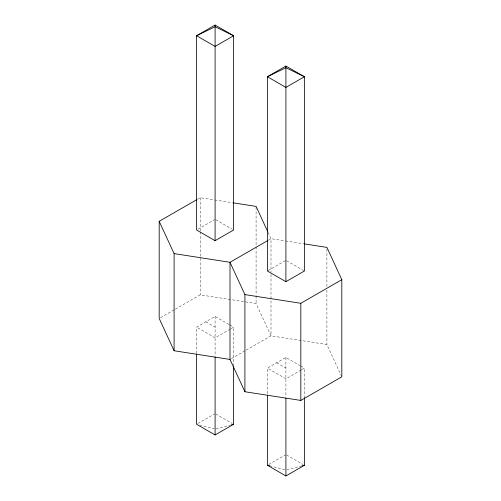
<?xml version="1.0" encoding="UTF-8"?>
<svg xmlns="http://www.w3.org/2000/svg" width="501" height="501" viewBox="0 0 501 501"><rect width="100%" height="100%" fill="white"/><g stroke="black" fill="none" stroke-linecap="round" stroke-linejoin="round"><path stroke-width="0.38" stroke-dasharray="2.5 1.88" d="M197.908 229.239L214.434 219.701M268.06 270.615L285.244 260.695M196.586 353.562L196.586 327.14L215.092 316.457L228.976 324.466M230.297 329.044L215.092 337.824L196.586 327.14M230.955 328.662L233.598 327.14L233.598 365.216M267.402 393.773L267.402 368.129L285.908 357.445L299.786 365.461M197.908 423.508L214.434 413.97M301.107 370.039L285.908 378.812L267.402 368.129M301.771 369.657L304.414 368.129L304.414 396.88M268.724 464.502L285.244 454.964M197.494 199.254L200.181 197.707L213.965 199.849M268.311 240.248L270.997 238.695L284.781 240.843M160.533 317.672L174.649 309.543M175.319 309.155L200.181 294.839L256.086 303.531L270.997 335.833L326.902 344.525L341.488 376.119M231.349 358.666L245.459 350.537M246.135 350.149L270.997 335.833L270.997 272.888M215.95 428.787L230.66 425.023M286.76 469.781L302.209 465.83M214.735 199.968L232.345 202.705M285.545 240.962L303.925 243.818M199.567 425.023L214.466 428.787M269.638 465.83L285.282 469.781M215.756 219.701L232.276 229.239M286.566 260.695L303.75 270.615M229.633 324.848L233.598 327.14M300.45 365.843L304.414 368.129M205.842 321.799L215.092 327.14M276.652 362.787L285.908 368.129M215.756 413.97L232.276 423.508M286.566 454.964L303.092 464.502M268.079 232.376L270.997 238.695L270.997 272.112M326.902 248.947L326.902 287.023M326.902 290.129L326.902 344.525M285.908 357.445L285.908 397.08M256.086 207.176L256.086 246.029M256.086 246.805L256.086 294.989M256.086 295.765L256.086 303.531M215.092 316.457L215.092 356.474M200.181 197.707L200.181 231.118M200.181 231.894L200.181 294.839"/><path stroke-width="0.75" d="M215.092 25.05L196.586 35.734L196.586 230.003L215.092 240.687L233.598 230.003L233.598 35.734L215.092 25.05L215.092 240.687M285.908 66.044L267.402 76.728L267.402 270.997L285.908 281.681L304.414 270.997L304.414 76.728L285.908 66.044L285.908 281.681M196.586 354.339L196.586 424.272L215.092 434.956L233.598 424.272L233.598 365.993M267.402 395.327L267.402 465.266L285.908 475.95L304.414 465.266L304.414 397.662M304.689 243.937L326.902 247.394L341.814 279.69L341.814 376.827L300.819 400.431L244.914 391.738L230.003 359.436L174.097 350.744L159.186 318.442L159.186 221.31L196.824 199.642M267.634 240.63L230.003 262.305L174.097 253.606L159.186 221.31M230.003 359.436L230.003 262.305L244.914 294.601L300.819 303.293L341.814 279.69M231.393 424.835L233.598 424.272M302.209 465.83L304.414 465.266M233.109 202.824L256.086 206.399L267.753 231.675M267.402 465.266L269.638 465.83M300.819 303.293L300.819 400.431M285.908 398.245L285.908 475.95M244.914 294.601L244.914 391.738M215.092 357.251L215.092 434.956M174.097 253.606L174.097 350.744M233.598 35.734L215.092 46.418L196.586 35.734L215.129 26.716L233.598 35.734M304.414 76.728L285.908 87.412L267.402 76.728L285.946 67.71L304.414 76.728"/></g></svg>
